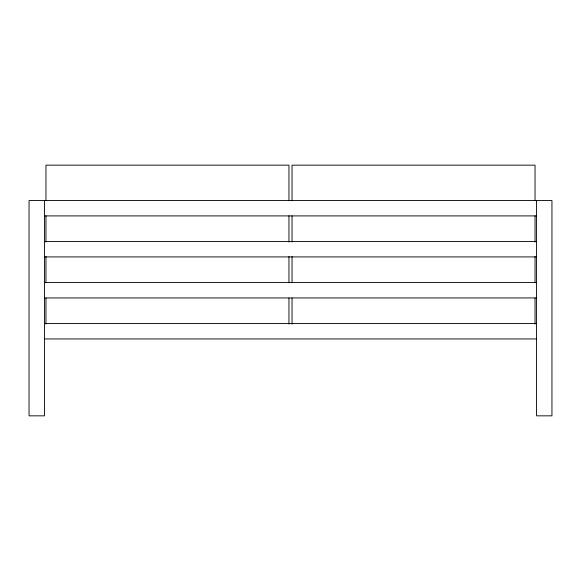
<?xml version="1.0" encoding="UTF-8"?>
<svg xmlns="http://www.w3.org/2000/svg" width="581" height="581" viewBox="0 0 581 581"><rect width="100%" height="100%" fill="white"/><g stroke="black" fill="none" stroke-linecap="round" stroke-linejoin="round"><path stroke-width="0.87" d="M44.432 215.907L536.568 215.907M44.432 241.543L536.568 241.543M44.432 256.918L536.568 256.918M44.432 282.555L536.568 282.555M44.432 297.937L536.568 297.937M44.432 323.566L536.568 323.566M44.432 338.948L536.568 338.948M536.568 200.532L536.568 415.843L551.95 415.843L551.95 200.532L29.05 200.532L29.05 415.843L44.432 415.843L44.432 200.532M535.036 200.438L535.036 165.157L292.04 165.157L292.04 200.438M535.036 215.82L535.036 242.052M535.036 256.526L535.036 282.765M535.036 298.06L535.036 324.082M292.04 215.82L292.04 242.052M292.04 256.526L292.04 282.765M292.04 298.06L292.04 324.082M288.96 200.438L288.96 165.157L45.964 165.157L45.964 200.438M288.96 215.82L288.96 242.052M288.96 256.526L288.96 282.765M288.96 298.06L288.96 324.082M45.964 215.82L45.964 242.052M45.964 256.526L45.964 282.765M45.964 298.06L45.964 324.082"/></g></svg>
